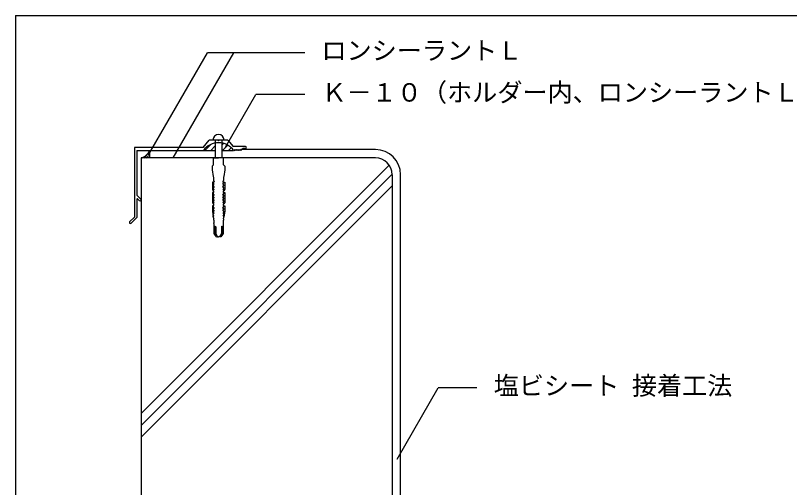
# Model space of a CAD drawing. Units: millimetres, scale not verified. Extents: x -409 to 391, y -633 to 597.
# Drawn here: x -409.5 to 52.9, y 315.4 to 597.1 of the extents above; entities that cross this region are included whole.
import ezdxf
from ezdxf.enums import TextEntityAlignment as Align

# ---------------------------------------------------------------- set-up
doc = ezdxf.new("R2010")
doc.units = ezdxf.units.MM
doc.header["$LTSCALE"] = 5
for name, color, linetype in [('2-2_in line', 7, 'Continuous'), ('2-4_out line', 2, 'Continuous'), ('2-6_鋼板・アングル', 2, 'Continuous'), ('2-7_ビス', 7, 'Continuous'), ('2-A_moji', 7, 'Continuous'), ('2-D_ハッチ他', 4, 'Continuous'), ('2-E_con他', 4, 'Continuous'), ('F-7', 1, 'Continuous')]:
    doc.layers.add(name, color=color, linetype=linetype)
doc.styles.add('ＭＳ ゴシック', font='')
doc.styles.get('ＭＳ ゴシック').set_extended_font_data('MS Gothic')

msp = doc.modelspace()

# ---------------------------------------------------------------- linework, layer by layer
at = {"layer": '2-2_in line'}
for p, q in [((-329.465, 516.563), (-329.465, 512.063)), ((-297.136, 516.563), (-290.19, 516.563)), ((-286.19, 516.563), (-279.243, 516.563)), ((-329.465, 512.063), (-334.465, 512.063)), ((-334.465, 512.063), (-334.465, 487.197)), ((-194.465, 512.063), (-304.465, 512.063)), ((-184.465, 502.063), (-184.465, 112.063))]:
    msp.add_line(p, q, dxfattribs=at)
at = {"layer": '2-2_in line', "color": 1}
msp.add_line((-304.465, 512.063), (-329.465, 512.063), dxfattribs=at)
at = {"layer": '2-2_in line'}
for centre, radius, start, end in [((-336.28, 519.108), 7.275, 284.45015, 339.52427), ((-194.465, 502.063), 10, 0, 90)]:
    msp.add_arc(centre, radius, start, end, dxfattribs=at)
at = {"layer": '2-4_out line'}
for p, q in [((-194.465, 517.063), (-274.923, 517.063)), ((-179.465, 133.831), (-179.465, 502.063)), ((-334.465, 487.197), (-334.465, 62.063))]:
    msp.add_line(p, q, dxfattribs=at)
msp.add_arc((-194.465, 502.063), 15, 0, 90, dxfattribs=at)
at = {"layer": '2-6_鋼板・アングル'}
for p, q in [((-297.44, 518.263), (-293.69, 522.763)), ((-288.69, 522.763), (-293.69, 522.763)), ((-288.69, 522.763), (-288.19, 522.263)), ((-287.69, 522.763), (-288.19, 522.263)), ((-282.69, 522.763), (-287.69, 522.763)), ((-282.69, 522.763), (-279.523, 518.963)), ((-338.44, 518.263), (-338.44, 476.763)), ((-297.44, 518.263), (-338.44, 518.263)), ((-272.04, 518.963), (-279.523, 518.963)), ((-336.94, 516.563), (-297.136, 516.563)), ((-336.94, 516.563), (-336.94, 489.763)), ((-278.44, 517.063), (-279.118, 516.384)), ((-278.652, 516.851), (-278.842, 516.661)), ((-274.94, 516.563), (-273.64, 517.763)), ((-272.04, 517.763), (-273.64, 517.763)), ((-336.94, 489.763), (-334.657, 487.48)), ((-336.94, 487.341), (-336.94, 476.566)), ((-336.428, 487.554), (-335.505, 486.631)), ((-338.44, 476.763), (-341.264, 473.938)), ((-336.94, 476.566), (-340.416, 473.09))]:
    msp.add_line(p, q, dxfattribs=at)
for points in [[(-276.94, 516.563), (-277.44, 517.063), (-277.94, 516.563), (-278.44, 517.063)], [(-274.94, 516.563), (-275.44, 517.063), (-275.94, 516.563), (-276.44, 517.063), (-276.94, 516.563), (-277.44, 517.063), (-277.94, 516.563)], [(-276.94, 516.563), (-277.44, 517.063), (-277.94, 516.563)]]:
    msp.add_lwpolyline(points, dxfattribs=at)
for centre, radius, start, end in [((-288.19, 510.163), 11, 34.44351, 144.42147), ((-272.04, 518.363), 0.6, 270, 90), ((-336.64, 487.341), 0.3, 45, 180), ((-335.081, 487.055), 0.6, 225, 45), ((-340.84, 473.514), 0.6, 135, 315)]:
    msp.add_arc(centre, radius, start, end, dxfattribs=at)
at = {"layer": '2-7_ビス'}
for p, q in [((-284.879, 522.763), (-291.501, 522.763)), ((-290.19, 522.763), (-290.19, 512.063)), ((-286.19, 522.763), (-286.19, 512.063)), ((-291.359, 492.438), (-291.359, 492.438)), ((-291.359, 492.438), (-291.359, 492.438)), ((-285.021, 492.438), (-285.021, 492.438)), ((-285.021, 492.438), (-285.021, 492.438)), ((-291.359, 476.771), (-290.926, 475.947)), ((-285.021, 476.771), (-285.454, 475.947))]:
    msp.add_line(p, q, dxfattribs=at)
for points in [[(-291.19, 507.967), (-291.19, 512.063), (-288.19, 512.063)], [(-285.19, 507.967), (-285.19, 512.063), (-288.19, 512.063)], [(-291.19, 507.967), (-291.94, 507.143), (-291.94, 505.044), (-291.392, 500.926), (-291.15, 500.519), (-291.19, 500.519), (-291.19, 498.705), (-290.757, 497.88)], [(-285.19, 507.967), (-284.44, 507.143), (-284.44, 505.044), (-284.988, 500.926), (-285.23, 500.519), (-285.19, 500.519), (-285.19, 498.705), (-285.623, 497.88)], [(-290.887, 497.633), (-291.865, 497.633), (-291.865, 493.4), (-291.364, 492.438), (-291.359, 492.438)], [(-290.819, 496.314), (-291.326, 497.138), (-291.326, 497.633)], [(-290.819, 494.747), (-291.326, 495.571), (-291.326, 496.049), (-290.977, 496.066)], [(-285.561, 496.314), (-285.054, 497.138), (-285.054, 497.633)], [(-285.561, 494.747), (-285.054, 495.571), (-285.054, 496.049), (-285.403, 496.066)], [(-285.493, 497.633), (-284.515, 497.633), (-284.515, 493.4), (-285.016, 492.438), (-285.021, 492.438)], [(-291.326, 491.366), (-291.865, 491.366), (-291.865, 485.569), (-291.359, 484.605)], [(-291.359, 492.438), (-291.355, 492.916), (-291.038, 492.933)], [(-290.876, 493.18), (-291.326, 494.005), (-291.326, 494.482), (-290.978, 494.5)], [(-290.819, 490.047), (-291.326, 490.871), (-291.326, 491.366)], [(-285.561, 490.047), (-285.054, 490.871), (-285.054, 491.366)], [(-285.504, 493.18), (-285.054, 494.005), (-285.054, 494.482), (-285.402, 494.5)], [(-285.021, 492.438), (-285.025, 492.916), (-285.342, 492.933)], [(-285.054, 491.366), (-284.515, 491.366), (-284.515, 485.569), (-285.021, 484.605)], [(-290.819, 488.48), (-291.326, 489.305), (-291.326, 489.782), (-290.978, 489.8)], [(-290.819, 486.914), (-291.326, 487.738), (-291.326, 488.216), (-290.978, 488.233)], [(-290.876, 485.347), (-291.326, 486.171), (-291.326, 486.649), (-290.978, 486.666)], [(-285.561, 488.48), (-285.054, 489.305), (-285.054, 489.782), (-285.402, 489.8)], [(-285.561, 486.914), (-285.054, 487.738), (-285.054, 488.216), (-285.402, 488.233)], [(-285.504, 485.347), (-285.054, 486.171), (-285.054, 486.649), (-285.402, 486.666)], [(-291.326, 483.533), (-291.865, 483.533), (-291.865, 480.285), (-291.359, 476.771), (-291.358, 477.249), (-291.05, 477.266)], [(-291.359, 484.605), (-291.355, 485.082), (-291.034, 485.1)], [(-290.851, 480.647), (-291.331, 481.471), (-291.326, 481.949), (-290.978, 481.966)], [(-290.819, 482.214), (-291.326, 483.038), (-291.326, 483.533)], [(-285.561, 482.214), (-285.054, 483.038), (-285.054, 483.533)], [(-285.529, 480.647), (-285.049, 481.471), (-285.054, 481.949), (-285.402, 481.966)], [(-285.021, 484.605), (-285.025, 485.082), (-285.346, 485.1)], [(-285.054, 483.533), (-284.515, 483.533), (-284.515, 480.285), (-285.021, 476.771), (-285.022, 477.249), (-285.33, 477.266)], [(-290.905, 477.514), (-291.356, 478.338), (-291.354, 478.816), (-291.031, 478.833)], [(-290.883, 479.08), (-291.347, 479.905), (-291.343, 480.382), (-291.008, 480.4)], [(-285.497, 479.08), (-285.033, 479.905), (-285.037, 480.382), (-285.372, 480.4)], [(-285.475, 477.514), (-285.024, 478.338), (-285.026, 478.816), (-285.349, 478.833)], [(-291.056, 475.7), (-291.19, 475.7), (-291.19, 474.916), (-291.04, 474.916), (-291.04, 473.308), (-291.034, 473.308)], [(-290.983, 472.979), (-290.983, 467.028), (-290.543, 466.377), (-289.54, 465.063), (-289.391, 465.063), (-290.476, 467.028), (-290.476, 471)], [(-285.397, 472.979), (-285.397, 467.028), (-285.837, 466.377), (-286.84, 465.063), (-286.989, 465.063), (-285.904, 467.028), (-285.904, 471)], [(-285.324, 475.7), (-285.19, 475.7), (-285.19, 474.916), (-285.34, 474.916), (-285.34, 473.308), (-285.346, 473.308)], [(-289.892, 471), (-289.892, 467.028), (-288.807, 465.063), (-288.19, 465.063)], [(-286.488, 471), (-286.488, 467.028), (-287.573, 465.063), (-288.19, 465.063)]]:
    msp.add_lwpolyline(points, dxfattribs=at)
msp.add_arc((-288.19, 522.763), 3.311, 0, 180, dxfattribs=at)
for centre, major_axis, start_param, end_param in [((-291.026, 496.289), (0, -0.229), 0.2312026, 1.6765256), ((-291.026, 494.723), (0, -0.229), 0.2312026, 1.6765256), ((-290.898, 497.805), (0, -0.172), 0.06848, 2.1628795), ((-285.482, 497.805), (0, -0.172), 4.1203058, 6.2147054), ((-285.354, 496.289), (0, -0.229), 4.6066597, 6.0519827), ((-285.354, 494.723), (0, -0.229), 4.6066597, 6.0519827), ((-291.38, 491.902), (0, -0.536), 0.0442118, 3.0973809), ((-291.083, 493.156), (0, -0.229), 0.2312026, 1.6765256), ((-285.297, 493.156), (0, -0.229), 4.6066597, 6.0519827), ((-285, 491.902), (0, -0.536), 3.1858044, 6.2389735), ((-291.026, 490.023), (0, -0.229), 0.2312026, 1.6765256), ((-291.026, 488.456), (0, -0.229), 0.2312026, 1.6765256), ((-291.026, 486.889), (0, -0.229), 0.2312026, 1.6765256), ((-285.354, 490.023), (0, -0.229), 4.6066597, 6.0519827), ((-285.354, 488.456), (0, -0.229), 4.6066597, 6.0519827), ((-285.354, 486.889), (0, -0.229), 4.6066597, 6.0519827), ((-291.38, 484.069), (0, -0.536), 0.0442118, 3.0973809), ((-291.083, 485.323), (0, -0.229), 0.2312026, 1.6765256), ((-291.026, 482.189), (0, -0.229), 0.2312026, 1.6765256), ((-285.354, 482.189), (0, -0.229), 4.6066597, 6.0519827), ((-285.297, 485.323), (0, -0.229), 4.6066597, 6.0519827), ((-285, 484.069), (0, -0.536), 3.1858044, 6.2389735), ((-291.113, 477.489), (0, -0.229), 0.2312026, 1.6765256), ((-291.09, 479.056), (0, -0.229), 0.2312026, 1.6765256), ((-291.058, 480.623), (0, -0.229), 0.2312026, 1.6765256), ((-285.322, 480.623), (0, -0.229), 4.6066597, 6.0519827), ((-285.29, 479.056), (0, -0.229), 4.6066597, 6.0519827), ((-285.267, 477.489), (0, -0.229), 4.6066597, 6.0519827), ((-291.069, 475.873), (0, -0.174), 0.0818475, 2.1771705), ((-291.71, 473.014), (0, -0.8), 1.5261677, 1.947508), ((-285.311, 475.873), (0, -0.174), 4.1060148, 6.2013378), ((-284.67, 473.014), (0, -0.8), 4.3356773, 4.7570176), ((-290.184, 470.989), (0, -0.321), 1.5390306, 4.6806232), ((-286.196, 470.989), (0, -0.321), 1.6025621, 4.7441547)]:
    msp.add_ellipse(centre, major_axis=major_axis, ratio=0.909574, start_param=start_param, end_param=end_param, dxfattribs=at)
at = {"layer": '2-A_moji'}
for p, q in [((-330.076, 513.89), (-294.865, 574.877)), ((-315.362, 512.063), (-279.096, 574.877)), ((-236.718, 574.877), (-294.865, 574.877)), ((-284.027, 518.412), (-265.861, 549.877)), ((-236.718, 549.877), (-265.861, 549.877)), ((-181.538, 332.363), (-156.992, 374.877)), ((-133.809, 374.877), (-156.992, 374.877))]:
    msp.add_line(p, q, dxfattribs=at)
at = {"layer": '2-D_ハッチ他'}
for p, q in [((-296.407, 516.563), (-292.836, 520.134)), ((-292.871, 516.563), (-290.19, 519.244)), ((-286.19, 519.708), (-285.161, 520.737)), ((-285.8, 516.563), (-282.68, 519.683)), ((-282.264, 516.563), (-280.653, 518.174)), ((-331.344, 513.763), (-329.644, 512.063)), ((-330.658, 514.491), (-329.465, 513.298)), ((-330.07, 515.318), (-329.465, 514.712)), ((-329.59, 516.251), (-329.465, 516.127)), ((-334.017, 512.194), (-333.886, 512.063)), ((-333.016, 512.606), (-332.472, 512.063)), ((-332.129, 513.133), (-331.058, 512.063))]:
    msp.add_line(p, q, dxfattribs=at)
at = {"layer": '2-E_con他'}
for p, q in [((-334.465, 359.504), (-186.231, 507.738)), ((-334.465, 352.433), (-184.465, 502.433)), ((-334.465, 345.362), (-184.465, 495.362))]:
    msp.add_line(p, q, dxfattribs=at)
at = {"layer": 'F-7'}
for q in [(390.535, 597.063), (-409.465, 7.063)]:
    msp.add_line((-409.465, 597.063), q, dxfattribs=at)

# ---------------------------------------------------------------- texts
at = {"layer": '2-A_moji', "style": 'ＭＳ ゴシック'}
for s, p in [('ロンシーラントＬ', (-226.718, 567.377)), ('Ｋ－１０（ホルダー内、ロンシーラントＬ充填）', (-226.718, 542.377)), ('塩ビシート 接着工法', (-123.809, 367.377))]:
    msp.add_text(s, height=11, dxfattribs=at).set_placement(p, align=Align.BOTTOM_LEFT)

doc.saveas('drawing.dxf')
